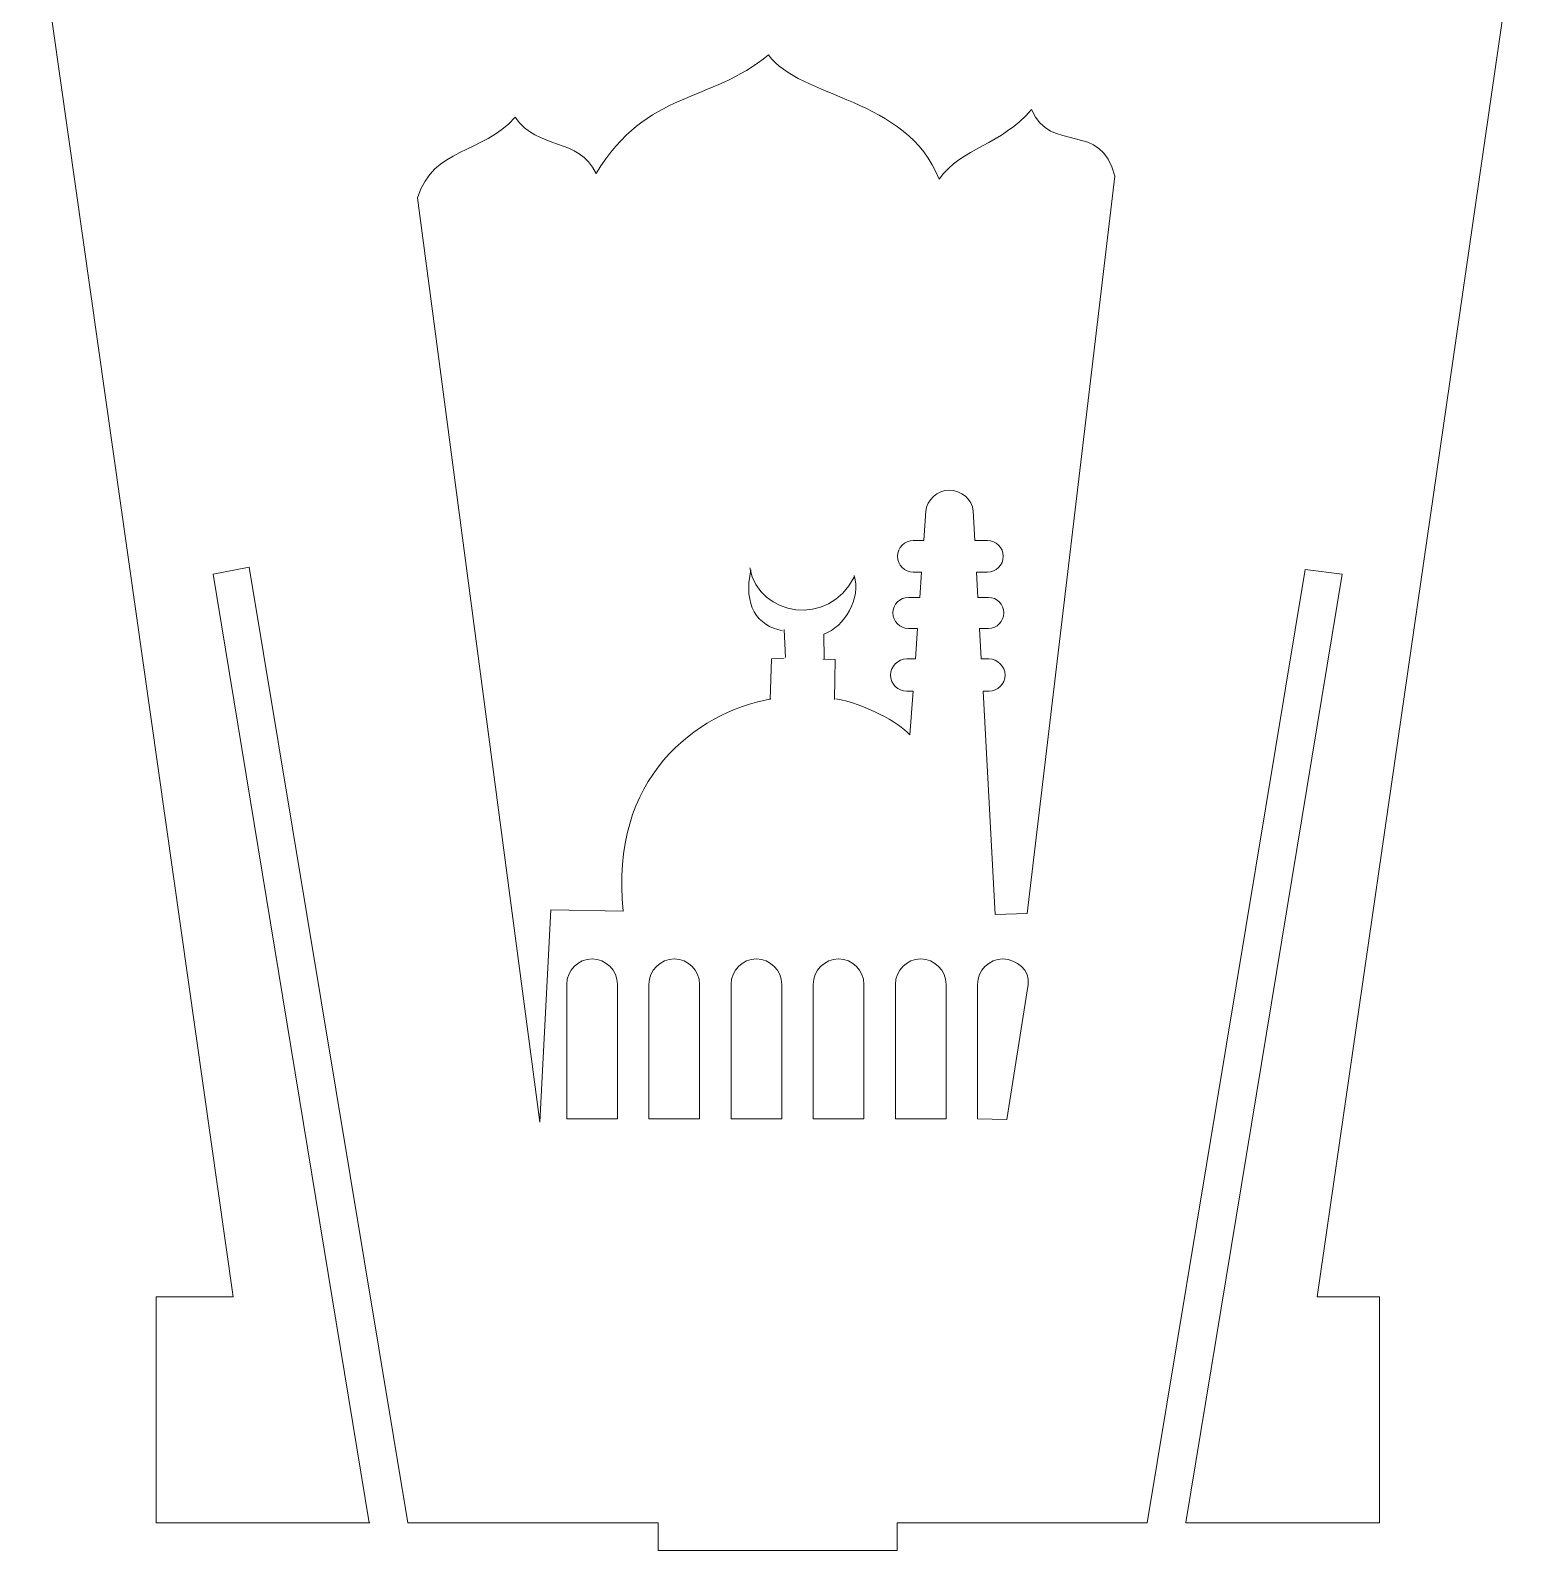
# Model space of a CAD drawing. Header units: millimetres. Extents: x -872 to 869, y -2161 to 2179.
# Drawn here: x 193.2 to 322.1, y -1729.8 to -1598.7 of the extents above; entities that cross this region are included whole.
import ezdxf

# ---------------------------------------------------------------- set-up
doc = ezdxf.new("R2010")
doc.units = ezdxf.units.MM
doc.header["$MEASUREMENT"] = 0
doc.layers.add('Layer 1', color=7, linetype='Continuous')

msp = doc.modelspace()

# ---------------------------------------------------------------- linework, layer by layer
at = {"layer": 'Layer 1', "color": 250, "lineweight": 9}
for points, knots in [([(193.222, -1583.1822), (193.222, -1583.1822), (193.222, -1584.8195), (193.222, -1584.8195), (193.222, -1584.8195), (193.222, -1584.8195), (210.7165, -1707.9177), (210.7165, -1707.9177), (210.7165, -1707.9177), (210.7165, -1707.9177), (204.0704, -1707.9177), (204.0704, -1707.9177), (204.0704, -1707.9177), (204.0704, -1707.9177), (204.0704, -1727.3978), (204.0704, -1727.3978), (204.0704, -1727.3978), (204.0704, -1727.3978), (222.4928, -1727.3978), (222.4928, -1727.3978)], [0, 0, 0, 0, 0.16666667, 0.16666667, 0.16666667, 0.16666667, 0.33333333, 0.33333333, 0.33333333, 0.33333333, 0.5, 0.5, 0.5, 0.5, 0.66666667, 0.66666667, 0.66666667, 0.66666667, 1, 1, 1, 1]), ([(292.8768, -1727.3978), (292.8768, -1727.3978), (309.588, -1727.3978), (309.588, -1727.3978), (309.588, -1727.3978), (309.588, -1727.3978), (309.588, -1707.9177), (309.588, -1707.9177), (309.588, -1707.9177), (309.588, -1707.9177), (304.1977, -1707.9177), (304.1977, -1707.9177), (304.1977, -1707.9177), (304.1977, -1707.9177), (322.0674, -1584.8195), (322.0674, -1584.8195), (322.0674, -1584.8195), (322.0674, -1584.8195), (322.1011, -1584.8195), (322.1011, -1584.8195), (322.1011, -1584.8195), (322.1011, -1584.8195), (322.1011, -1583.1822), (322.1011, -1583.1822)], [0, 0, 0, 0, 0.14285714, 0.14285714, 0.14285714, 0.14285714, 0.28571429, 0.28571429, 0.28571429, 0.28571429, 0.42857143, 0.42857143, 0.42857143, 0.42857143, 0.57142857, 0.57142857, 0.57142857, 0.57142857, 0.71428571, 0.71428571, 0.71428571, 0.71428571, 1, 1, 1, 1]), ([(237.1765, -1692.8576), (237.1765, -1692.8576), (226.6208, -1613.1718), (226.6208, -1613.1718), (226.6208, -1613.1718), (228.0013, -1608.7831), (232.1521, -1609.4701), (235.0276, -1606.2342), (235.0276, -1606.2342), (236.9951, -1609.0977), (240.49, -1607.9013), (242.0152, -1611.0715), (242.0152, -1611.0715), (246.4577, -1603.795), (251.8788, -1605.0618), (256.885, -1600.8453)], [0, 0, 0, 0, 0.2, 0.2, 0.2, 0.2, 0.4, 0.4, 0.4, 0.4, 0.6, 0.6, 0.6, 0.6, 1, 1, 1, 1]), ([(256.885, -1600.8453), (259.5894, -1604.6216), (268.7922, -1604.481), (271.6103, -1611.5659), (271.6103, -1611.5659), (273.541, -1608.8041), (277.0058, -1608.6548), (279.5608, -1605.5584), (279.5608, -1605.5584), (281.2085, -1609.4522), (285.6259, -1606.4762), (286.7598, -1611.3127), (286.7598, -1611.3127), (286.7598, -1611.3127), (279.19, -1674.875), (279.19, -1674.875)], [0, 0, 0, 0, 0.2, 0.2, 0.2, 0.2, 0.4, 0.4, 0.4, 0.4, 0.6, 0.6, 0.6, 0.6, 1, 1, 1, 1]), ([(270.4577, -1640.2085), (270.5329, -1639.2376), (271.4537, -1638.3925), (272.4778, -1638.3754), (272.4778, -1638.3754), (273.4804, -1638.3591), (274.5075, -1639.2126), (274.5435, -1640.1774)], [0, 0, 0, 0, 0.33333333, 0.33333333, 0.33333333, 0.33333333, 1, 1, 1, 1]), ([(270.0847, -1645.4448), (270.0847, -1645.4448), (269.3733, -1645.4448), (269.3733, -1645.4448), (269.3733, -1645.4448), (268.6228, -1645.4448), (268.0092, -1644.8309), (268.0092, -1644.0806), (268.0092, -1644.0806), (268.0092, -1643.33), (268.6228, -1642.7162), (269.3733, -1642.7162), (269.3733, -1642.7162), (269.3733, -1642.7162), (270.2786, -1642.7162), (270.2786, -1642.7162)], [0, 0, 0, 0, 0.2, 0.2, 0.2, 0.2, 0.4, 0.4, 0.4, 0.4, 0.6, 0.6, 0.6, 0.6, 1, 1, 1, 1]), ([(274.6835, -1642.7162), (274.6835, -1642.7162), (275.7719, -1642.7162), (275.7719, -1642.7162), (275.7719, -1642.7162), (276.5223, -1642.7162), (277.136, -1643.33), (277.136, -1644.0806), (277.136, -1644.0806), (277.136, -1644.8309), (276.5223, -1645.4448), (275.7719, -1645.4448), (275.7719, -1645.4448), (275.7719, -1645.4448), (274.8324, -1645.4448), (274.8324, -1645.4448)], [0, 0, 0, 0, 0.2, 0.2, 0.2, 0.2, 0.4, 0.4, 0.4, 0.4, 0.6, 0.6, 0.6, 0.6, 1, 1, 1, 1]), ([(222.4363, -1727.4048), (222.4363, -1727.4048), (208.9979, -1645.6234), (208.9979, -1645.6234), (208.9979, -1645.6234), (208.9979, -1645.6234), (212.0945, -1645.03), (212.0945, -1645.03), (212.0945, -1645.03), (212.0945, -1645.03), (212.0945, -1645.03), (212.0945, -1645.03)], [0, 0, 0, 0, 0.25, 0.25, 0.25, 0.25, 0.5, 0.5, 0.5, 0.5, 1, 1, 1, 1]), ([(292.8765, -1727.3953), (292.8765, -1727.3953), (292.8793, -1727.3786), (292.8793, -1727.3786), (292.8793, -1727.3786), (292.8793, -1727.3786), (306.3721, -1645.6234), (306.3721, -1645.6234), (306.3721, -1645.6234), (306.3721, -1645.6234), (303.1872, -1645.2334), (303.1872, -1645.2334), (303.1872, -1645.2334), (303.1872, -1645.2334), (303.1871, -1645.2334), (303.1871, -1645.2334)], [0, 0, 0, 0, 0.2, 0.2, 0.2, 0.2, 0.4, 0.4, 0.4, 0.4, 0.6, 0.6, 0.6, 0.6, 1, 1, 1, 1]), ([(269.7401, -1650.3058), (269.7401, -1650.3058), (268.9516, -1650.3058), (268.9516, -1650.3058), (268.9516, -1650.3058), (268.2148, -1650.3058), (267.6122, -1649.7033), (267.6122, -1648.9663), (267.6122, -1648.9663), (267.6122, -1648.2293), (268.2148, -1647.6269), (268.9516, -1647.6269), (268.9516, -1647.6269), (268.9516, -1647.6269), (269.9299, -1647.6275), (269.9299, -1647.6275)], [0, 0, 0, 0, 0.2, 0.2, 0.2, 0.2, 0.4, 0.4, 0.4, 0.4, 0.6, 0.6, 0.6, 0.6, 1, 1, 1, 1]), ([(274.9517, -1647.6275), (274.9517, -1647.6275), (275.8465, -1647.6275), (275.8465, -1647.6275), (275.8465, -1647.6275), (276.5835, -1647.6275), (277.1859, -1648.2293), (277.1859, -1648.9663), (277.1859, -1648.9663), (277.1859, -1649.7033), (276.5835, -1650.3058), (275.8465, -1650.3058), (275.8465, -1650.3058), (275.8465, -1650.3058), (275.0978, -1650.3058), (275.0978, -1650.3058)], [0, 0, 0, 0, 0.2, 0.2, 0.2, 0.2, 0.4, 0.4, 0.4, 0.4, 0.6, 0.6, 0.6, 0.6, 1, 1, 1, 1]), ([(258.2439, -1652.8607), (258.2439, -1652.8607), (257.1551, -1652.9102), (257.1551, -1652.9102), (257.1551, -1652.9102), (257.1551, -1652.9102), (257.019, -1656.4276), (257.019, -1656.4276)], [0, 0, 0, 0, 0.33333333, 0.33333333, 0.33333333, 0.33333333, 1, 1, 1, 1]), ([(262.5636, -1656.4174), (262.5636, -1656.4174), (262.6378, -1652.9834), (262.6378, -1652.9834), (262.6378, -1652.9834), (262.6378, -1652.9834), (261.5704, -1652.9593), (261.5704, -1652.9593)], [0, 0, 0, 0, 0.33333333, 0.33333333, 0.33333333, 0.33333333, 1, 1, 1, 1]), ([(269.3563, -1655.7132), (269.3563, -1655.7132), (268.8043, -1655.7132), (268.8043, -1655.7132), (268.8043, -1655.7132), (268.0408, -1655.7132), (267.4152, -1655.0884), (267.4152, -1654.3241), (267.4152, -1654.3241), (267.4152, -1653.5601), (268.0402, -1652.9351), (268.8043, -1652.9351), (268.8043, -1652.9351), (268.8043, -1652.9351), (269.5534, -1652.9351), (269.5534, -1652.9351)], [0, 0, 0, 0, 0.2, 0.2, 0.2, 0.2, 0.4, 0.4, 0.4, 0.4, 0.6, 0.6, 0.6, 0.6, 1, 1, 1, 1]), ([(275.2415, -1652.9351), (275.2415, -1652.9351), (275.8973, -1652.9351), (275.8973, -1652.9351), (275.8973, -1652.9351), (276.6615, -1652.9351), (277.2865, -1653.5601), (277.2865, -1654.3241), (277.2865, -1654.3241), (277.2865, -1655.0884), (276.6615, -1655.7132), (275.8973, -1655.7132), (275.8973, -1655.7132), (275.8973, -1655.7132), (275.3931, -1655.7132), (275.3931, -1655.7132)], [0, 0, 0, 0, 0.2, 0.2, 0.2, 0.2, 0.4, 0.4, 0.4, 0.4, 0.6, 0.6, 0.6, 0.6, 1, 1, 1, 1]), ([(237.1705, -1692.8547), (237.1705, -1692.8547), (238.107, -1674.5506), (238.107, -1674.5506), (238.107, -1674.5506), (238.107, -1674.5506), (244.3633, -1674.6846), (244.3633, -1674.6846), (244.3633, -1674.6846), (243.0994, -1663.205), (250.6466, -1657.5655), (257.0766, -1656.3775)], [0, 0, 0, 0, 0.25, 0.25, 0.25, 0.25, 0.5, 0.5, 0.5, 0.5, 1, 1, 1, 1]), ([(262.6919, -1656.3678), (265.1981, -1656.8137), (268.0833, -1658.3799), (269.0886, -1659.4859), (269.0886, -1659.4859), (269.0886, -1659.4859), (269.3563, -1655.7132), (269.3563, -1655.7132)], [0, 0, 0, 0, 0.33333333, 0.33333333, 0.33333333, 0.33333333, 1, 1, 1, 1]), ([(275.3931, -1655.7132), (275.3931, -1655.7132), (276.4423, -1674.9511), (276.4423, -1674.9511), (276.4423, -1674.9511), (276.4423, -1674.9511), (279.19, -1674.875), (279.19, -1674.875)], [0, 0, 0, 0, 0.33333333, 0.33333333, 0.33333333, 0.33333333, 1, 1, 1, 1]), ([(243.8568, -1692.5803), (243.8568, -1692.5803), (239.4833, -1692.5803), (239.4833, -1692.5803), (239.4833, -1692.5803), (239.4833, -1692.5803), (239.4833, -1680.9864), (239.4833, -1680.9864), (239.4833, -1680.9864), (239.4833, -1679.784), (240.4677, -1678.8001), (241.6699, -1678.8001), (241.6699, -1678.8001), (241.6699, -1678.8001), (241.6699, -1678.8001), (241.6699, -1678.8001), (241.6699, -1678.8001), (242.873, -1678.8001), (243.8568, -1679.784), (243.8568, -1680.9864), (243.8568, -1680.9864), (243.8568, -1680.9864), (243.8568, -1692.5803), (243.8568, -1692.5803)], [0, 0, 0, 0, 0.14285714, 0.14285714, 0.14285714, 0.14285714, 0.28571429, 0.28571429, 0.28571429, 0.28571429, 0.42857143, 0.42857143, 0.42857143, 0.42857143, 0.57142857, 0.57142857, 0.57142857, 0.57142857, 0.71428571, 0.71428571, 0.71428571, 0.71428571, 1, 1, 1, 1]), ([(250.9422, -1692.5803), (250.9422, -1692.5803), (246.5689, -1692.5803), (246.5689, -1692.5803), (246.5689, -1692.5803), (246.5689, -1692.5803), (246.5689, -1680.9864), (246.5689, -1680.9864), (246.5689, -1680.9864), (246.5689, -1679.784), (247.5534, -1678.8001), (248.7554, -1678.8001), (248.7554, -1678.8001), (248.7554, -1678.8001), (248.7554, -1678.8001), (248.7554, -1678.8001), (248.7554, -1678.8001), (249.9588, -1678.8001), (250.9422, -1679.784), (250.9422, -1680.9864), (250.9422, -1680.9864), (250.9422, -1680.9864), (250.9422, -1692.5803), (250.9422, -1692.5803)], [0, 0, 0, 0, 0.14285714, 0.14285714, 0.14285714, 0.14285714, 0.28571429, 0.28571429, 0.28571429, 0.28571429, 0.42857143, 0.42857143, 0.42857143, 0.42857143, 0.57142857, 0.57142857, 0.57142857, 0.57142857, 0.71428571, 0.71428571, 0.71428571, 0.71428571, 1, 1, 1, 1]), ([(258.0277, -1692.5803), (258.0277, -1692.5803), (253.6544, -1692.5803), (253.6544, -1692.5803), (253.6544, -1692.5803), (253.6544, -1692.5803), (253.6544, -1680.9864), (253.6544, -1680.9864), (253.6544, -1680.9864), (253.6544, -1679.784), (254.639, -1678.8001), (255.8411, -1678.8001), (255.8411, -1678.8001), (255.8411, -1678.8001), (255.8411, -1678.8001), (255.8411, -1678.8001), (255.8411, -1678.8001), (257.0442, -1678.8001), (258.0277, -1679.784), (258.0277, -1680.9864), (258.0277, -1680.9864), (258.0277, -1680.9864), (258.0277, -1692.5803), (258.0277, -1692.5803)], [0, 0, 0, 0, 0.14285714, 0.14285714, 0.14285714, 0.14285714, 0.28571429, 0.28571429, 0.28571429, 0.28571429, 0.42857143, 0.42857143, 0.42857143, 0.42857143, 0.57142857, 0.57142857, 0.57142857, 0.57142857, 0.71428571, 0.71428571, 0.71428571, 0.71428571, 1, 1, 1, 1]), ([(265.1133, -1692.5803), (265.1133, -1692.5803), (260.74, -1692.5803), (260.74, -1692.5803), (260.74, -1692.5803), (260.74, -1692.5803), (260.74, -1680.9864), (260.74, -1680.9864), (260.74, -1680.9864), (260.74, -1679.784), (261.7246, -1678.8001), (262.9267, -1678.8001), (262.9267, -1678.8001), (262.9267, -1678.8001), (262.9267, -1678.8001), (262.9267, -1678.8001), (262.9267, -1678.8001), (264.1299, -1678.8001), (265.1133, -1679.784), (265.1133, -1680.9864), (265.1133, -1680.9864), (265.1133, -1680.9864), (265.1133, -1692.5803), (265.1133, -1692.5803)], [0, 0, 0, 0, 0.14285714, 0.14285714, 0.14285714, 0.14285714, 0.28571429, 0.28571429, 0.28571429, 0.28571429, 0.42857143, 0.42857143, 0.42857143, 0.42857143, 0.57142857, 0.57142857, 0.57142857, 0.57142857, 0.71428571, 0.71428571, 0.71428571, 0.71428571, 1, 1, 1, 1]), ([(272.199, -1692.5803), (272.199, -1692.5803), (267.8256, -1692.5803), (267.8256, -1692.5803), (267.8256, -1692.5803), (267.8256, -1692.5803), (267.8256, -1680.9864), (267.8256, -1680.9864), (267.8256, -1680.9864), (267.8256, -1679.784), (268.81, -1678.8001), (270.0123, -1678.8001), (270.0123, -1678.8001), (270.0123, -1678.8001), (270.0123, -1678.8001), (270.0123, -1678.8001), (270.0123, -1678.8001), (271.2153, -1678.8001), (272.199, -1679.784), (272.199, -1680.9864), (272.199, -1680.9864), (272.199, -1680.9864), (272.199, -1692.5803), (272.199, -1692.5803)], [0, 0, 0, 0, 0.14285714, 0.14285714, 0.14285714, 0.14285714, 0.28571429, 0.28571429, 0.28571429, 0.28571429, 0.42857143, 0.42857143, 0.42857143, 0.42857143, 0.57142857, 0.57142857, 0.57142857, 0.57142857, 0.71428571, 0.71428571, 0.71428571, 0.71428571, 1, 1, 1, 1]), ([(277.4491, -1692.6303), (277.4491, -1692.6303), (274.9112, -1692.5803), (274.9112, -1692.5803), (274.9112, -1692.5803), (274.9112, -1692.5803), (274.9112, -1680.9864), (274.9112, -1680.9864), (274.9112, -1680.9864), (274.9112, -1679.784), (275.8956, -1678.8001), (277.0978, -1678.8001), (277.0978, -1678.8001), (277.0978, -1678.8001), (277.0978, -1678.8001), (277.0978, -1678.8001), (277.0978, -1678.8001), (278.3009, -1678.8001), (279.4713, -1679.7992), (279.2847, -1680.9864), (279.2847, -1680.9864), (279.2847, -1680.9864), (277.4491, -1692.6303), (277.4491, -1692.6303)], [0, 0, 0, 0, 0.14285714, 0.14285714, 0.14285714, 0.14285714, 0.28571429, 0.28571429, 0.28571429, 0.28571429, 0.42857143, 0.42857143, 0.42857143, 0.42857143, 0.57142857, 0.57142857, 0.57142857, 0.57142857, 0.71428571, 0.71428571, 0.71428571, 0.71428571, 1, 1, 1, 1]), ([(267.9769, -1727.3979), (267.9769, -1727.3979), (267.9769, -1729.803), (267.9769, -1729.803), (267.9769, -1729.803), (267.9769, -1729.803), (247.3733, -1729.803), (247.3733, -1729.803), (247.3733, -1729.803), (247.3733, -1729.803), (247.3733, -1727.3978), (247.3733, -1727.3978)], [0, 0, 0, 0, 0.25, 0.25, 0.25, 0.25, 0.5, 0.5, 0.5, 0.5, 1, 1, 1, 1])]:
    msp.add_open_spline(points, degree=3, knots=knots, dxfattribs=at)
for points in [[(270.2786, -1642.7162), (270.2786, -1642.7162), (270.459, -1640.1724), (270.459, -1640.1724)], [(274.5449, -1640.1724), (274.5449, -1640.1724), (274.6835, -1642.7162), (274.6835, -1642.7162)], [(225.7679, -1727.3978), (225.7679, -1727.3978), (212.0943, -1645.03), (212.0943, -1645.03)], [(258.0954, -1650.4943), (255.9043, -1650.0857), (254.6964, -1648.3228), (255.3683, -1645.2484)], [(264.272, -1645.8934), (262.0975, -1650.1948), (256.072, -1649.3191), (255.2715, -1645.09)], [(264.2624, -1645.726), (264.9096, -1647.6995), (263.4662, -1650.1369), (261.6448, -1650.8045)], [(269.9299, -1647.6275), (269.9299, -1647.6275), (270.0847, -1645.4448), (270.0847, -1645.4448)], [(274.8324, -1645.4448), (274.8324, -1645.4448), (274.9517, -1647.6275), (274.9517, -1647.6275)], [(289.5439, -1727.3978), (289.5439, -1727.3978), (303.1872, -1645.2334), (303.1872, -1645.2334)], [(258.3436, -1652.8102), (258.3436, -1652.8102), (258.2439, -1650.3957), (258.2439, -1650.3957)], [(261.6448, -1650.8045), (261.6448, -1650.8045), (261.6952, -1652.9593), (261.6952, -1652.9593)], [(269.5534, -1652.9351), (269.5534, -1652.9351), (269.7401, -1650.3058), (269.7401, -1650.3058)], [(275.0978, -1650.3058), (275.0978, -1650.3058), (275.2415, -1652.9351), (275.2415, -1652.9351)], [(225.7679, -1727.3978), (225.7679, -1727.3978), (247.3735, -1727.3978), (247.3735, -1727.3978)], [(267.9769, -1727.3978), (267.9769, -1727.3978), (289.5441, -1727.3978), (289.5441, -1727.3978)]]:
    msp.add_open_spline(points, degree=3, dxfattribs=at)

doc.saveas('drawing.dxf')
